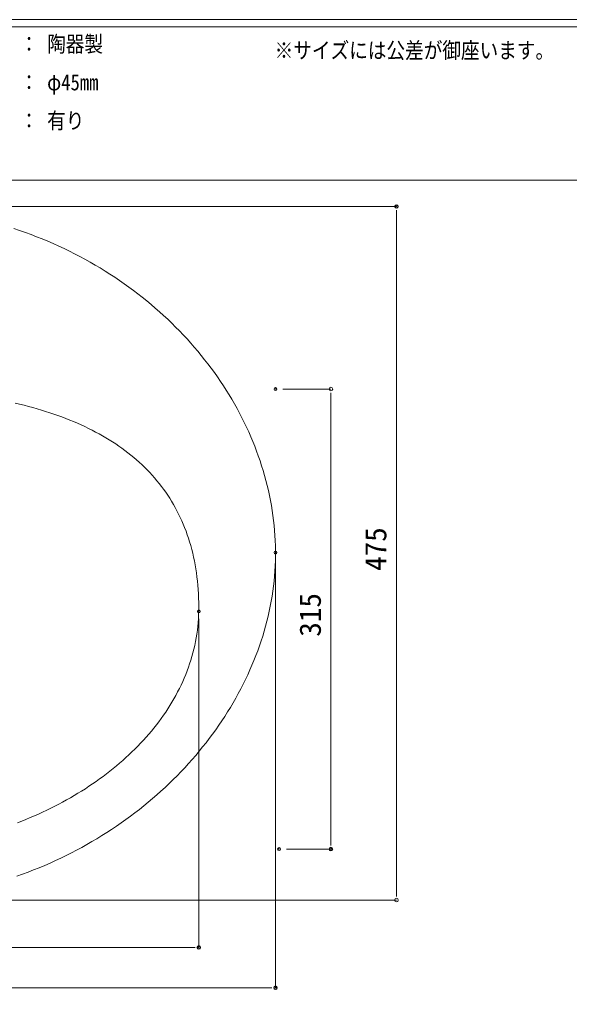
# Model space of a CAD drawing. Units: millimetres, scale not verified. Extents: x -1002 to 1010, y -687 to 676.
# Drawn here: x -421 to -44, y -24 to 640 of the extents above; entities that cross this region are included whole.
import ezdxf
from ezdxf.enums import TextEntityAlignment as Align

# ---------------------------------------------------------------- set-up
doc = ezdxf.new("R2010")
doc.units = ezdxf.units.MM
doc.header["$LTSCALE"] = 5
doc.header["$PDMODE"] = 32
doc.header["$PDSIZE"] = 2
doc.layers.add('0-0', color=7, linetype='Continuous', lineweight=15)
doc.layers.add('F-0', color=7, linetype='Continuous', lineweight=15)
doc.styles.add('ＭＳ ゴシック', font='')
doc.styles.get('ＭＳ ゴシック').set_extended_font_data('MS Gothic')

# ---------------------------------------------------------------- blocks, each defined once
blk = doc.blocks.new('_DOT')
at = {"layer": '0-0'}
blk.add_line((-0.5, 0), (-1, 0), dxfattribs=at)
blk.add_circle((0, 0), 0.25, dxfattribs=at)
blk.add_circle((0, 0), 0.25, dxfattribs=at)

msp = doc.modelspace()

# ---------------------------------------------------------------- linework, layer by layer
at = {"layer": 'F-0'}
for p, q in [((1002.034, 640.036), (-1002.086, 640.036)), ((1002.034, 635.036), (-1002.086, 635.036)), ((1002.034, 530.036), (-1002.086, 530.036)), ((-515.763, 511.92), (-162.974, 511.92)), ((-162.974, 41.92), (-162.974, 506.92)), ((-240.763, 386.92), (-207.811, 386.92)), ((-207.811, 381.92), (-207.811, 76.92)), ((-245.763, 269.907), (-245.763, -23.075)), ((-298.263, 229.618), (-298.263, 4.522)), ((-238.283, 71.92), (-207.811, 71.92)), ((-515.763, 36.92), (-162.974, 36.92)), ((-738.263, 4.522), (-303.263, 4.522)), ((-790.763, -23.075), (-250.763, -23.075))]:
    msp.add_line(p, q, dxfattribs=at)
at = {"layer": 'F-0', "lineweight": 18}
for points in [[(-424.863, 496.862), (-420.907, 495.532), (-416.985, 494.152), (-413.096, 492.722), (-409.243, 491.242), (-405.423, 489.712), (-401.639, 488.132), (-397.89, 486.502), (-394.178, 484.832), (-390.501, 483.112), (-386.861, 481.342), (-383.258, 479.532), (-379.693, 477.672), (-376.165, 475.772), (-372.675, 473.822), (-369.224, 471.842), (-365.812, 469.812), (-362.439, 467.732), (-359.106, 465.622), (-355.812, 463.462), (-352.56, 461.272), (-349.348, 459.042), (-346.177, 456.762), (-343.048, 454.452), (-339.961, 452.102), (-336.916, 449.722), (-333.914, 447.302), (-330.955, 444.842), (-328.039, 442.352), (-325.168, 439.822), (-322.34, 437.262)], [(-322.34, 437.262), (-319.558, 434.662), (-316.82, 432.042), (-314.128, 429.382), (-311.481, 426.692), (-308.881, 423.972), (-306.327, 421.212), (-303.82, 418.432), (-301.36, 415.622), (-298.948, 412.792), (-296.585, 409.922), (-294.269, 407.032), (-292.003, 404.112), (-289.785, 401.162), (-287.618, 398.192), (-285.5, 395.202), (-283.433, 392.182), (-281.416, 389.132), (-279.451, 386.072), (-277.537, 382.982), (-275.675, 379.872), (-273.865, 376.742), (-272.108, 373.592), (-270.403, 370.422), (-268.753, 367.232), (-267.156, 364.022), (-265.613, 360.802), (-264.125, 357.562), (-262.692, 354.302), (-261.314, 351.022), (-259.992, 347.732), (-258.726, 344.422), (-257.516, 341.102), (-256.363, 337.772), (-255.268, 334.432), (-254.23, 331.072), (-253.25, 327.702), (-252.328, 324.312), (-251.466, 320.922), (-250.662, 317.522)], [(-423.983, 377.302), (-420.903, 376.572), (-417.856, 375.822), (-414.842, 375.042), (-411.861, 374.232), (-408.915, 373.402), (-406.001, 372.532), (-403.122, 371.642), (-400.277, 370.722), (-397.466, 369.782), (-394.69, 368.802), (-391.949, 367.802), (-389.242, 366.772), (-386.571, 365.712), (-383.935, 364.622), (-381.335, 363.512), (-378.771, 362.362), (-376.242, 361.192), (-373.75, 359.992), (-371.294, 358.752), (-368.875, 357.492), (-366.493, 356.202), (-364.148, 354.892), (-361.84, 353.542), (-359.57, 352.162), (-357.337, 350.752), (-355.142, 349.322), (-352.985, 347.852), (-350.867, 346.362), (-348.787, 344.832), (-346.746, 343.282), (-344.743, 341.692), (-342.78, 340.072), (-340.856, 338.432), (-338.972, 336.752), (-337.128, 335.042), (-335.323, 333.312), (-333.559, 331.542), (-331.834, 329.742)], [(-331.834, 329.742), (-330.151, 327.912), (-328.508, 326.052), (-326.907, 324.162), (-325.346, 322.242), (-323.827, 320.282), (-322.35, 318.302), (-320.914, 316.282), (-319.52, 314.232), (-318.169, 312.162), (-316.86, 310.042), (-315.594, 307.902), (-314.37, 305.732), (-313.19, 303.522), (-312.053, 301.282), (-310.959, 299.012), (-309.909, 296.712), (-308.903, 294.372), (-307.942, 292.002), (-307.024, 289.602), (-306.151, 287.172), (-305.323, 284.702), (-304.539, 282.212), (-303.801, 279.672), (-303.108, 277.112), (-302.461, 274.512), (-301.859, 271.882), (-301.303, 269.222), (-300.794, 266.522), (-300.331, 263.792), (-299.914, 261.032), (-299.545, 258.232), (-299.222, 255.392), (-298.946, 252.532), (-298.718, 249.632), (-298.538, 246.702), (-298.405, 243.732), (-298.321, 240.732), (-298.284, 237.692), (-298.3, 234.922)], [(-250.662, 317.522), (-249.918, 314.112), (-249.234, 310.692), (-248.61, 307.262), (-248.047, 303.832), (-247.545, 300.392), (-247.104, 296.942), (-246.725, 293.482), (-246.408, 290.032), (-246.154, 286.562), (-245.963, 283.102), (-245.835, 279.632), (-245.771, 276.162), (-245.771, 272.682), (-245.838, 269.212), (-245.971, 265.742), (-246.17, 262.272), (-246.435, 258.812), (-246.764, 255.352), (-247.158, 251.892), (-247.616, 248.452), (-248.137, 245.002), (-248.722, 241.572), (-249.369, 238.142), (-250.078, 234.722), (-250.849, 231.312), (-251.682, 227.912), (-252.575, 224.512), (-253.529, 221.132), (-254.542, 217.762), (-255.615, 214.402), (-256.747, 211.062), (-257.937, 207.722), (-259.185, 204.402), (-260.491, 201.102), (-261.854, 197.812), (-263.274, 194.532), (-264.75, 191.272), (-266.282, 188.03), (-267.869, 184.804)], [(-298.3, 234.922), (-298.374, 232.262), (-298.508, 229.612), (-298.7, 226.972), (-298.95, 224.342), (-299.257, 221.732), (-299.622, 219.132), (-300.042, 216.542), (-300.519, 213.972), (-301.05, 211.412), (-301.637, 208.862), (-302.277, 206.332), (-302.971, 203.812), (-303.719, 201.312), (-304.519, 198.822), (-305.371, 196.352), (-306.274, 193.892), (-307.228, 191.452), (-308.233, 189.03), (-309.288, 186.621), (-310.392, 184.23), (-311.544, 181.855), (-312.745, 179.498), (-313.994, 177.159), (-315.29, 174.837), (-316.632, 172.533), (-318.021, 170.248), (-319.455, 167.982), (-320.934, 165.734), (-322.458, 163.506), (-324.026, 161.298), (-325.637, 159.109), (-327.291, 156.94), (-328.987, 154.792), (-330.725, 152.665), (-332.504, 150.558), (-334.324, 148.473), (-336.184, 146.409), (-338.084, 144.367), (-340.023, 142.347)], [(-267.869, 184.804), (-269.511, 181.596), (-271.207, 178.407), (-272.957, 175.237), (-274.76, 172.086), (-276.617, 168.956), (-278.526, 165.847), (-280.487, 162.759), (-282.499, 159.694), (-284.563, 156.651), (-286.677, 153.632), (-288.842, 150.637), (-291.056, 147.666), (-293.32, 144.721), (-295.633, 141.802), (-297.993, 138.909), (-300.402, 136.043), (-302.859, 133.205), (-305.362, 130.395), (-307.912, 127.615), (-310.507, 124.863), (-313.149, 122.142), (-315.835, 119.452), (-318.567, 116.793), (-321.342, 114.167), (-324.161, 111.573), (-327.024, 109.012), (-329.929, 106.485), (-332.877, 103.992), (-335.867, 101.535), (-338.898, 99.113), (-341.97, 96.728), (-345.083, 94.38), (-348.236, 92.069), (-351.428, 89.796), (-354.66, 87.562), (-357.93, 85.368), (-361.238, 83.213), (-364.585, 81.1), (-367.968, 79.027)], [(-340.023, 142.347), (-342.001, 140.35), (-344.016, 138.375), (-346.069, 136.423), (-348.159, 134.494), (-350.285, 132.589), (-352.447, 130.708), (-354.645, 128.851), (-356.877, 127.018), (-359.144, 125.21), (-361.444, 123.426), (-363.777, 121.668), (-366.143, 119.935), (-368.541, 118.228), (-370.971, 116.547), (-373.432, 114.893), (-375.923, 113.265), (-378.444, 111.664), (-380.994, 110.09), (-383.574, 108.543), (-386.181, 107.024), (-388.817, 105.534), (-391.479, 104.071), (-394.169, 102.637), (-396.884, 101.232), (-399.626, 99.856), (-402.392, 98.51), (-405.183, 97.193), (-407.997, 95.906), (-410.836, 94.65), (-413.697, 93.424), (-416.581, 92.228), (-419.486, 91.064), (-422.413, 89.932)], [(-367.968, 79.027), (-371.389, 76.997), (-374.846, 75.009), (-378.338, 73.063), (-381.867, 71.162), (-385.43, 69.305), (-389.028, 67.493), (-392.66, 65.727), (-396.325, 64.006), (-400.024, 62.333), (-403.755, 60.707), (-407.519, 59.129), (-411.314, 57.599), (-415.141, 56.119), (-418.999, 54.689), (-422.887, 53.309)]]:
    msp.add_lwpolyline(points, dxfattribs=at)
at = {"layer": 'F-0'}
for p in [(-162.974, 511.92), (-245.763, 386.92), (-245.763, 274.907), (-298.263, 234.618), (-243.283, 71.92), (-207.811, 71.92), (-298.263, 4.522), (-245.763, -23.075)]:
    msp.add_point(p, dxfattribs=at)

# ---------------------------------------------------------------- block references
at = {"layer": 'F-0', "xscale": 5, "yscale": 5}
for p, rotation in [((-162.974, 511.92), 90), ((-207.811, 386.92), 90), ((-207.811, 71.92), 270), ((-162.974, 36.92), 270)]:
    msp.add_blockref('_DOT', p, dxfattribs=dict(at, rotation=rotation))
for p in [(-298.263, 4.522), (-245.763, -23.075)]:
    msp.add_blockref('_DOT', p, dxfattribs=at)

# ---------------------------------------------------------------- texts
at = {"layer": 'F-0', "style": 'ＭＳ ゴシック', "width": 0.85}
for s, p in [('：', (-420.836, 614.411)), ('陶器製', (-402.086, 614.411)), ('※サイズには公差が御座います。', (-246.359, 610.036)), ('：', (-420.836, 588.161)), ('φ45mm', (-402.086, 588.161)), ('：', (-420.836, 561.911)), ('有り', (-402.086, 561.911))]:
    msp.add_text(s, height=11, dxfattribs=at).set_placement(p, align=Align.BOTTOM_LEFT)
at = {"layer": 'F-0', "style": 'ＭＳ ゴシック'}
for s, p in [('475', (-165.474, 262.333)), ('315', (-210.311, 217.301))]:
    msp.add_text(s, height=14.66, rotation=90, dxfattribs=at).set_placement(p, align=Align.BOTTOM_LEFT)

doc.saveas('drawing.dxf')
